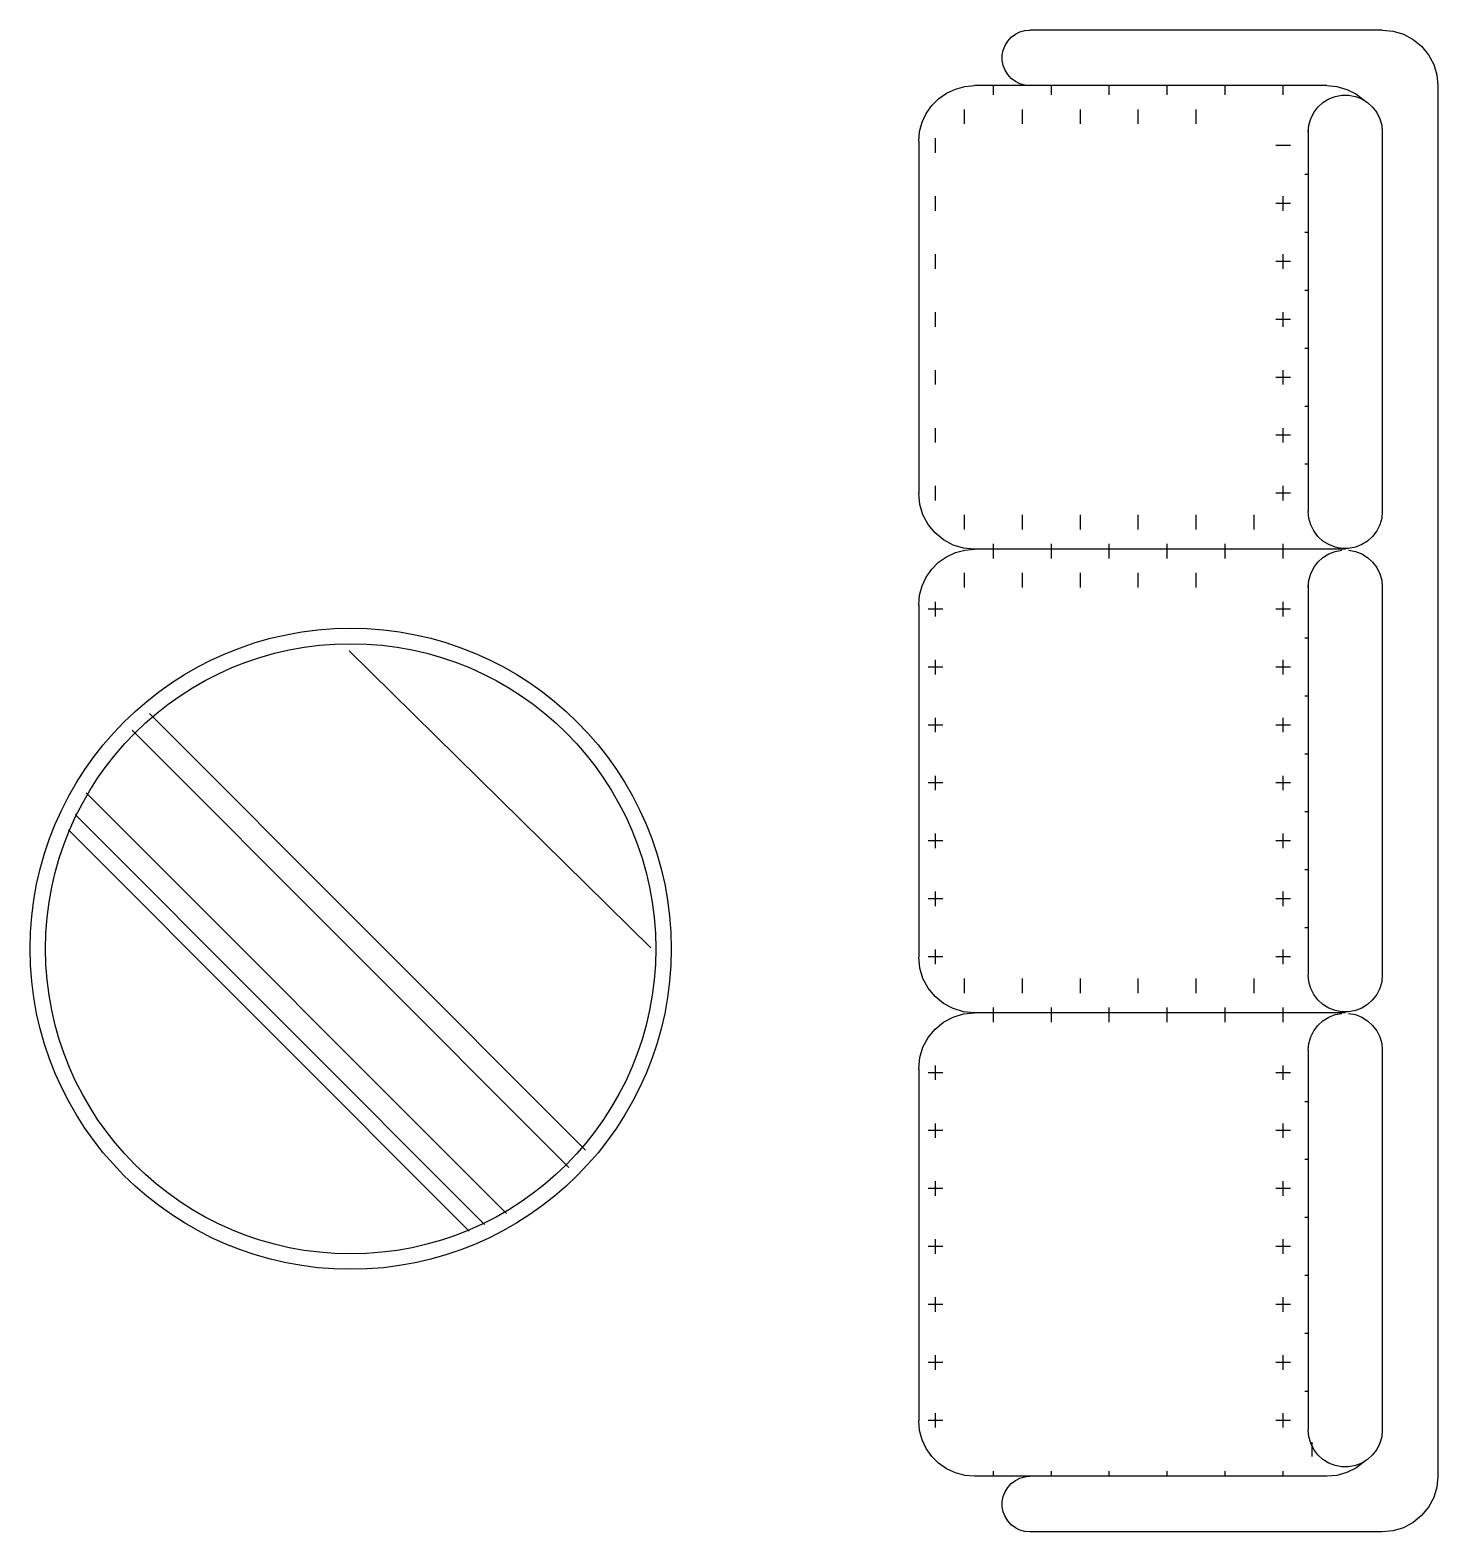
# Model space of a CAD drawing. Header units: inches. Extents: x 10.1 to 52.6, y 12.1 to 36.9.
# Drawn here: x 46.794 to 48.616, y 28.508 to 30.452 of the extents above; entities that cross this region are included whole.
import ezdxf

# ---------------------------------------------------------------- set-up
doc = ezdxf.new("R2010")
doc.units = ezdxf.units.IN
doc.header["$MEASUREMENT"] = 0
for name, color, linetype in [('02', 2, 'Continuous'), ('1', 1, 'Continuous'), ('4', 4, 'Continuous')]:
    doc.layers.add(name, color=color, linetype=linetype)

msp = doc.modelspace()

# ---------------------------------------------------------------- linework, layer by layer
at = {"layer": '02', "extrusion": (0, 0, -1)}
for p, q in [((47.2074, 29.6482), (47.5976, 29.2639)), ((46.9487, 29.567), (47.5133, 29.0018)), ((46.9266, 29.5455), (47.4918, 28.9797)), ((46.8668, 29.4645), (47.4108, 28.9201)), ((46.8525, 29.4363), (47.3826, 28.9058)), ((46.8441, 29.4165), (47.3628, 28.8973))]:
    msp.add_line(p, q, dxfattribs=at)
at = {"layer": '02'}
msp.add_circle((47.2092, 29.2626), 0.3949, dxfattribs=at)
at = {"layer": '1', "extrusion": (0, 0, -1)}
for p, q in [((47.9701, 30.3629), (47.9804, 30.3701)), ((47.9804, 30.3701), (47.9918, 30.3754)), ((47.9918, 30.3754), (48.0039, 30.3787)), ((48.0039, 30.3787), (48.0164, 30.3798)), ((48.4724, 30.3798), (48.0164, 30.3798)), ((48.0411, 30.3678), (48.0411, 30.3798)), ((48.1161, 30.3678), (48.1161, 30.3798)), ((48.1911, 30.3678), (48.1911, 30.3798)), ((48.2661, 30.3678), (48.2661, 30.3798)), ((48.3411, 30.3678), (48.3411, 30.3798)), ((48.4161, 30.3678), (48.4161, 30.3798)), ((48.4724, 30.3798), (48.4856, 30.3785)), ((48.475, 30.3627), (48.4833, 30.3659)), ((48.4833, 30.3659), (48.492, 30.3675)), ((48.4856, 30.3785), (48.4984, 30.3749)), ((48.492, 30.3675), (48.5008, 30.3675)), ((48.4984, 30.3749), (48.5103, 30.369)), ((48.5008, 30.3675), (48.5095, 30.3659)), ((48.5095, 30.3659), (48.5178, 30.3627)), ((48.5103, 30.369), (48.5209, 30.361)), ((47.9541, 30.3438), (47.9613, 30.354)), ((47.9613, 30.354), (47.9701, 30.3629)), ((48.0036, 30.3303), (48.0036, 30.3491)), ((48.0786, 30.3303), (48.0786, 30.3491)), ((48.1536, 30.3303), (48.1536, 30.3491)), ((48.2286, 30.3303), (48.2286, 30.3491)), ((48.3036, 30.3303), (48.3036, 30.3491)), ((48.4556, 30.345), (48.4609, 30.352)), ((48.4609, 30.352), (48.4675, 30.358)), ((48.4675, 30.358), (48.475, 30.3627)), ((48.5178, 30.3627), (48.5253, 30.358)), ((48.5253, 30.358), (48.5319, 30.352)), ((48.5319, 30.352), (48.5372, 30.345)), ((47.9455, 30.3203), (47.9488, 30.3324)), ((47.9488, 30.3324), (47.9541, 30.3438)), ((48.4484, 30.3197), (48.4492, 30.3285)), ((48.4492, 30.3285), (48.4517, 30.337)), ((48.4517, 30.337), (48.4556, 30.345)), ((48.5372, 30.345), (48.5412, 30.337)), ((48.5412, 30.337), (48.5436, 30.3285)), ((48.5436, 30.3285), (48.5444, 30.3197)), ((47.9444, 30.3078), (47.9455, 30.3203)), ((47.9444, 30.3078), (47.9444, 29.8518)), ((47.9661, 30.2928), (47.9661, 30.3116)), ((48.4484, 30.3222), (48.4484, 29.8287)), ((48.5444, 30.3197), (48.5444, 29.8287)), ((48.4255, 30.3022), (48.4067, 30.3022)), ((48.4484, 30.2647), (48.4442, 30.2647)), ((47.9661, 30.2178), (47.9661, 30.2366)), ((48.4161, 30.2178), (48.4161, 30.2366)), ((48.4255, 30.2272), (48.4067, 30.2272)), ((48.4484, 30.1897), (48.4442, 30.1897)), ((47.9661, 30.1428), (47.9661, 30.1616)), ((48.4255, 30.1522), (48.4067, 30.1522)), ((48.4161, 30.1428), (48.4161, 30.1616)), ((48.4484, 30.1147), (48.4442, 30.1147)), ((47.9661, 30.0678), (47.9661, 30.0866)), ((48.4255, 30.0772), (48.4067, 30.0772)), ((48.4161, 30.0678), (48.4161, 30.0866)), ((48.4484, 30.0397), (48.4442, 30.0397)), ((47.9661, 29.9928), (47.9661, 30.0116)), ((48.4255, 30.0022), (48.4067, 30.0022)), ((48.4161, 29.9928), (48.4161, 30.0116)), ((48.4484, 29.9647), (48.4442, 29.9647)), ((47.9661, 29.9178), (47.9661, 29.9366)), ((48.4255, 29.9272), (48.4067, 29.9272)), ((48.4161, 29.9178), (48.4161, 29.9366)), ((48.4484, 29.8897), (48.4442, 29.8897)), ((47.9661, 29.8428), (47.9661, 29.8616)), ((48.4161, 29.8428), (48.4161, 29.8616)), ((47.9458, 29.8377), (47.9444, 29.8518)), ((48.4255, 29.8522), (48.4067, 29.8522)), ((47.9499, 29.8242), (47.9458, 29.8377)), ((47.9565, 29.8118), (47.9499, 29.8242)), ((48.0036, 29.8053), (48.0036, 29.8241)), ((48.0786, 29.8053), (48.0786, 29.8241)), ((48.1536, 29.8053), (48.1536, 29.8241)), ((48.2286, 29.8053), (48.2286, 29.8241)), ((48.3036, 29.8053), (48.3036, 29.8241)), ((48.3786, 29.8053), (48.3786, 29.8241)), ((48.4492, 29.8199), (48.4484, 29.8287)), ((48.5444, 29.8287), (48.5436, 29.8199)), ((47.9655, 29.8009), (47.9565, 29.8118)), ((48.4517, 29.8114), (48.4492, 29.8199)), ((48.4556, 29.8035), (48.4517, 29.8114)), ((48.4609, 29.7964), (48.4556, 29.8035)), ((48.5372, 29.8035), (48.5319, 29.7964)), ((48.5412, 29.8114), (48.5372, 29.8035)), ((48.5436, 29.8199), (48.5412, 29.8114)), ((47.9764, 29.7919), (47.9655, 29.8009)), ((47.9889, 29.7852), (47.9764, 29.7919)), ((48.0024, 29.7811), (47.9889, 29.7852)), ((48.0411, 29.7678), (48.0411, 29.7866)), ((48.1161, 29.7678), (48.1161, 29.7866)), ((48.1911, 29.7678), (48.1911, 29.7866)), ((48.2661, 29.7678), (48.2661, 29.7866)), ((48.3411, 29.7678), (48.3411, 29.7866)), ((48.4161, 29.7678), (48.4161, 29.7866)), ((48.4675, 29.7904), (48.4609, 29.7964)), ((48.475, 29.7858), (48.4675, 29.7904)), ((48.4833, 29.7826), (48.475, 29.7858)), ((48.492, 29.7809), (48.4833, 29.7826)), ((48.5095, 29.7826), (48.5008, 29.7809)), ((48.5178, 29.7858), (48.5095, 29.7826)), ((48.5253, 29.7904), (48.5178, 29.7858)), ((48.5319, 29.7964), (48.5253, 29.7904)), ((47.9613, 29.754), (47.9701, 29.7629)), ((47.9701, 29.7629), (47.9804, 29.7701)), ((47.9804, 29.7701), (47.9918, 29.7754)), ((47.9918, 29.7754), (48.0039, 29.7787)), ((48.0164, 29.7798), (48.0024, 29.7811)), ((48.0039, 29.7787), (48.0164, 29.7798)), ((48.4967, 29.7798), (48.0164, 29.7798)), ((48.4556, 29.7559), (48.4609, 29.763)), ((48.4609, 29.763), (48.4675, 29.769)), ((48.4675, 29.769), (48.475, 29.7736)), ((48.475, 29.7736), (48.4833, 29.7768)), ((48.4833, 29.7768), (48.492, 29.7785)), ((48.5008, 29.7809), (48.492, 29.7809)), ((48.5008, 29.7785), (48.5095, 29.7768)), ((48.5095, 29.7768), (48.5178, 29.7736)), ((48.5178, 29.7736), (48.5253, 29.769)), ((48.5253, 29.769), (48.5319, 29.763)), ((48.5319, 29.763), (48.5372, 29.7559)), ((47.9488, 29.7324), (47.9541, 29.7438)), ((47.9541, 29.7438), (47.9613, 29.754)), ((48.0036, 29.7303), (48.0036, 29.7491)), ((48.0786, 29.7303), (48.0786, 29.7491)), ((48.1536, 29.7303), (48.1536, 29.7491)), ((48.2286, 29.7303), (48.2286, 29.7491)), ((48.3036, 29.7303), (48.3036, 29.7491)), ((48.4492, 29.7395), (48.4517, 29.748)), ((48.4517, 29.748), (48.4556, 29.7559)), ((48.5372, 29.7559), (48.5412, 29.748)), ((48.5412, 29.748), (48.5436, 29.7395)), ((47.9455, 29.7203), (47.9488, 29.7324)), ((48.4484, 29.7307), (48.4492, 29.7395)), ((48.4484, 29.7331), (48.4484, 29.2287)), ((48.5436, 29.7395), (48.5444, 29.7307)), ((48.5444, 29.7307), (48.5444, 29.2287)), ((47.9444, 29.7078), (47.9455, 29.7203)), ((47.9444, 29.7078), (47.9444, 29.2518)), ((47.9661, 29.6928), (47.9661, 29.7116)), ((48.4161, 29.6928), (48.4161, 29.7116)), ((47.9755, 29.7022), (47.9567, 29.7022)), ((48.4255, 29.7022), (48.4067, 29.7022)), ((48.4484, 29.6647), (48.4442, 29.6647)), ((47.9755, 29.6272), (47.9567, 29.6272)), ((47.9661, 29.6178), (47.9661, 29.6366)), ((48.4255, 29.6272), (48.4067, 29.6272)), ((48.4161, 29.6178), (48.4161, 29.6366)), ((48.4484, 29.5897), (48.4442, 29.5897)), ((47.9755, 29.5522), (47.9567, 29.5522)), ((47.9661, 29.5428), (47.9661, 29.5616)), ((48.4255, 29.5522), (48.4067, 29.5522)), ((48.4161, 29.5428), (48.4161, 29.5616)), ((48.4484, 29.5147), (48.4442, 29.5147)), ((47.9755, 29.4772), (47.9567, 29.4772)), ((47.9661, 29.4678), (47.9661, 29.4866)), ((48.4255, 29.4772), (48.4067, 29.4772)), ((48.4161, 29.4678), (48.4161, 29.4866)), ((48.4484, 29.4397), (48.4442, 29.4397)), ((47.9755, 29.4022), (47.9567, 29.4022)), ((47.9661, 29.3928), (47.9661, 29.4116)), ((48.4255, 29.4022), (48.4067, 29.4022)), ((48.4161, 29.3928), (48.4161, 29.4116)), ((48.4484, 29.3647), (48.4442, 29.3647)), ((47.9661, 29.3178), (47.9661, 29.3366)), ((48.4161, 29.3178), (48.4161, 29.3366)), ((47.9755, 29.3272), (47.9567, 29.3272)), ((48.4255, 29.3272), (48.4067, 29.3272)), ((48.4484, 29.2897), (48.4442, 29.2897)), ((47.9661, 29.2428), (47.9661, 29.2616)), ((48.4161, 29.2428), (48.4161, 29.2616)), ((47.9458, 29.2377), (47.9444, 29.2518)), ((47.9755, 29.2522), (47.9567, 29.2522)), ((48.4255, 29.2522), (48.4067, 29.2522)), ((47.9499, 29.2242), (47.9458, 29.2377)), ((47.9565, 29.2118), (47.9499, 29.2242)), ((48.0036, 29.2053), (48.0036, 29.2241)), ((48.0786, 29.2053), (48.0786, 29.2241)), ((48.1536, 29.2053), (48.1536, 29.2241)), ((48.2286, 29.2053), (48.2286, 29.2241)), ((48.3036, 29.2053), (48.3036, 29.2241)), ((48.3786, 29.2053), (48.3786, 29.2241)), ((48.4492, 29.2199), (48.4484, 29.2287)), ((48.4517, 29.2114), (48.4492, 29.2199)), ((48.5436, 29.2199), (48.5412, 29.2114)), ((48.5444, 29.2287), (48.5436, 29.2199)), ((47.9655, 29.2009), (47.9565, 29.2118)), ((47.9764, 29.1919), (47.9655, 29.2009)), ((48.4556, 29.2035), (48.4517, 29.2114)), ((48.4609, 29.1964), (48.4556, 29.2035)), ((48.5372, 29.2035), (48.5319, 29.1964)), ((48.5412, 29.2114), (48.5372, 29.2035)), ((47.9889, 29.1852), (47.9764, 29.1919)), ((48.0024, 29.1811), (47.9889, 29.1852)), ((48.0164, 29.1798), (48.0024, 29.1811)), ((48.0024, 29.1784), (48.0164, 29.1798)), ((48.4967, 29.1798), (48.0164, 29.1798)), ((48.0411, 29.1678), (48.0411, 29.1866)), ((48.1161, 29.1678), (48.1161, 29.1866)), ((48.1911, 29.1678), (48.1911, 29.1866)), ((48.2661, 29.1678), (48.2661, 29.1866)), ((48.3411, 29.1678), (48.3411, 29.1866)), ((48.4161, 29.1678), (48.4161, 29.1866)), ((48.4675, 29.1904), (48.4609, 29.1964)), ((48.475, 29.1858), (48.4675, 29.1904)), ((48.4833, 29.1826), (48.475, 29.1858)), ((48.492, 29.1809), (48.4833, 29.1826)), ((48.5008, 29.1809), (48.492, 29.1809)), ((48.5095, 29.1826), (48.5008, 29.1809)), ((48.5178, 29.1858), (48.5095, 29.1826)), ((48.5253, 29.1904), (48.5178, 29.1858)), ((48.5319, 29.1964), (48.5253, 29.1904)), ((47.9655, 29.1587), (47.9764, 29.1676)), ((47.9764, 29.1676), (47.9889, 29.1743)), ((47.9889, 29.1743), (48.0024, 29.1784)), ((48.4556, 29.1565), (48.4609, 29.1635)), ((48.4609, 29.1635), (48.4675, 29.1695)), ((48.4675, 29.1695), (48.475, 29.1742)), ((48.475, 29.1742), (48.4833, 29.1774)), ((48.4833, 29.1774), (48.492, 29.179)), ((48.5008, 29.179), (48.5095, 29.1774)), ((48.5095, 29.1774), (48.5178, 29.1742)), ((48.5178, 29.1742), (48.5253, 29.1695)), ((48.5253, 29.1695), (48.5319, 29.1635)), ((48.5319, 29.1635), (48.5372, 29.1565)), ((47.9499, 29.1353), (47.9565, 29.1478)), ((47.9565, 29.1478), (47.9655, 29.1587)), ((48.4492, 29.14), (48.4517, 29.1485)), ((48.4517, 29.1485), (48.4556, 29.1565)), ((48.5372, 29.1565), (48.5412, 29.1485)), ((48.5412, 29.1485), (48.5436, 29.14)), ((47.9444, 29.1078), (47.9458, 29.1218)), ((47.9458, 29.1218), (47.9499, 29.1353)), ((48.4484, 29.1312), (48.4492, 29.14)), ((48.4484, 29.1312), (48.4484, 28.6398)), ((48.5436, 29.14), (48.5444, 29.1312)), ((48.5444, 29.1312), (48.5444, 28.6398)), ((47.9444, 29.1078), (47.9444, 28.6518)), ((47.9755, 29.1022), (47.9567, 29.1022)), ((47.9661, 29.0928), (47.9661, 29.1116)), ((48.4255, 29.1022), (48.4067, 29.1022)), ((48.4161, 29.0928), (48.4161, 29.1116)), ((48.4484, 29.0647), (48.4442, 29.0647)), ((47.9755, 29.0272), (47.9567, 29.0272)), ((47.9661, 29.0178), (47.9661, 29.0366)), ((48.4255, 29.0272), (48.4067, 29.0272)), ((48.4161, 29.0178), (48.4161, 29.0366)), ((48.4484, 28.9897), (48.4442, 28.9897)), ((47.9755, 28.9522), (47.9567, 28.9522)), ((47.9661, 28.9428), (47.9661, 28.9616)), ((48.4255, 28.9522), (48.4067, 28.9522)), ((48.4161, 28.9428), (48.4161, 28.9616)), ((48.4484, 28.9147), (48.4442, 28.9147)), ((47.9755, 28.8772), (47.9567, 28.8772)), ((47.9661, 28.8678), (47.9661, 28.8866)), ((48.4255, 28.8772), (48.4067, 28.8772)), ((48.4161, 28.8678), (48.4161, 28.8866)), ((48.4484, 28.8397), (48.4442, 28.8397)), ((47.9661, 28.7928), (47.9661, 28.8116)), ((48.4161, 28.7928), (48.4161, 28.8116)), ((47.9755, 28.8022), (47.9567, 28.8022)), ((48.4255, 28.8022), (48.4067, 28.8022)), ((48.4484, 28.7647), (48.4442, 28.7647)), ((47.9661, 28.7178), (47.9661, 28.7366)), ((48.4161, 28.7178), (48.4161, 28.7366)), ((47.9755, 28.7272), (47.9567, 28.7272)), ((48.4255, 28.7272), (48.4067, 28.7272)), ((48.4484, 28.6897), (48.4442, 28.6897)), ((47.9661, 28.6428), (47.9661, 28.6616)), ((48.4161, 28.6428), (48.4161, 28.6616)), ((47.9455, 28.6393), (47.9444, 28.6518)), ((47.9488, 28.6271), (47.9455, 28.6393)), ((47.9755, 28.6522), (47.9567, 28.6522)), ((48.4255, 28.6522), (48.4067, 28.6522)), ((48.4492, 28.631), (48.4484, 28.6398)), ((48.5444, 28.6398), (48.5436, 28.631)), ((47.9541, 28.6158), (47.9488, 28.6271)), ((47.9613, 28.6055), (47.9541, 28.6158)), ((48.4517, 28.6225), (48.4492, 28.631)), ((48.4556, 28.6146), (48.4517, 28.6225)), ((48.4536, 28.6053), (48.4536, 28.6241)), ((48.5412, 28.6225), (48.5372, 28.6146)), ((48.5436, 28.631), (48.5412, 28.6225)), ((47.9701, 28.5966), (47.9613, 28.6055)), ((47.9804, 28.5894), (47.9701, 28.5966)), ((48.4609, 28.6075), (48.4556, 28.6146)), ((48.4675, 28.6015), (48.4609, 28.6075)), ((48.475, 28.5969), (48.4675, 28.6015)), ((48.4833, 28.5937), (48.475, 28.5969)), ((48.5178, 28.5969), (48.5095, 28.5937)), ((48.5209, 28.5985), (48.5103, 28.5905)), ((48.5253, 28.6015), (48.5178, 28.5969)), ((48.5319, 28.6075), (48.5253, 28.6015)), ((48.5372, 28.6146), (48.5319, 28.6075)), ((47.9918, 28.5841), (47.9804, 28.5894)), ((48.0039, 28.5809), (47.9918, 28.5841)), ((48.0164, 28.5798), (48.0039, 28.5809)), ((48.4724, 28.5798), (48.0164, 28.5798)), ((48.0411, 28.5798), (48.0411, 28.5866)), ((48.1161, 28.5798), (48.1161, 28.5866)), ((48.1911, 28.5798), (48.1911, 28.5866)), ((48.2661, 28.5798), (48.2661, 28.5866)), ((48.3411, 28.5798), (48.3411, 28.5866)), ((48.4161, 28.5798), (48.4161, 28.5866)), ((48.4856, 28.581), (48.4724, 28.5798)), ((48.492, 28.592), (48.4833, 28.5937)), ((48.4984, 28.5846), (48.4856, 28.581)), ((48.5008, 28.592), (48.492, 28.592)), ((48.5103, 28.5905), (48.4984, 28.5846)), ((48.5095, 28.5937), (48.5008, 28.592))]:
    msp.add_line(p, q, dxfattribs=at)
at = {"layer": '4', "extrusion": (0, 0, -1)}
for p, q in [((48.0642, 30.4424), (48.0695, 30.4464)), ((48.0695, 30.4464), (48.0754, 30.4493)), ((48.0754, 30.4493), (48.0818, 30.4512)), ((48.0818, 30.4512), (48.0884, 30.4518)), ((48.5444, 30.4518), (48.0884, 30.4518)), ((48.5444, 30.4518), (48.5585, 30.4504)), ((48.5585, 30.4504), (48.572, 30.4463)), ((48.572, 30.4463), (48.5844, 30.4396)), ((48.0526, 30.4191), (48.0538, 30.4256)), ((48.0538, 30.4256), (48.0562, 30.4318)), ((48.0562, 30.4318), (48.0597, 30.4375)), ((48.0597, 30.4375), (48.0642, 30.4424)), ((48.5844, 30.4396), (48.5953, 30.4307)), ((48.5953, 30.4307), (48.6043, 30.4198)), ((48.0526, 30.4124), (48.0526, 30.4191)), ((48.0538, 30.4059), (48.0526, 30.4124)), ((48.0562, 30.3997), (48.0538, 30.4059)), ((48.6043, 30.4198), (48.6109, 30.4073)), ((48.6109, 30.4073), (48.615, 30.3938)), ((48.0597, 30.3941), (48.0562, 30.3997)), ((48.0642, 30.3892), (48.0597, 30.3941)), ((48.0695, 30.3852), (48.0642, 30.3892)), ((48.0754, 30.3822), (48.0695, 30.3852)), ((48.615, 30.3938), (48.6164, 30.3798)), ((48.0818, 30.3804), (48.0754, 30.3822)), ((48.0884, 30.3798), (48.0818, 30.3804)), ((48.6164, 30.3798), (48.6164, 28.5798)), ((48.0695, 28.5744), (48.0754, 28.5773)), ((48.0754, 28.5773), (48.0818, 28.5792)), ((48.0818, 28.5792), (48.0884, 28.5798)), ((48.6164, 28.5798), (48.615, 28.5657)), ((48.0538, 28.5536), (48.0562, 28.5598)), ((48.0562, 28.5598), (48.0597, 28.5655)), ((48.0597, 28.5655), (48.0642, 28.5704)), ((48.0642, 28.5704), (48.0695, 28.5744)), ((48.615, 28.5657), (48.6109, 28.5522)), ((48.0526, 28.5471), (48.0538, 28.5536)), ((48.0526, 28.5404), (48.0526, 28.5471)), ((48.0538, 28.5339), (48.0526, 28.5404)), ((48.6043, 28.5398), (48.5953, 28.5289)), ((48.6109, 28.5522), (48.6043, 28.5398)), ((48.0562, 28.5277), (48.0538, 28.5339)), ((48.0597, 28.5221), (48.0562, 28.5277)), ((48.0642, 28.5172), (48.0597, 28.5221)), ((48.5844, 28.5199), (48.572, 28.5132)), ((48.5953, 28.5289), (48.5844, 28.5199)), ((48.0695, 28.5132), (48.0642, 28.5172)), ((48.0754, 28.5102), (48.0695, 28.5132)), ((48.0818, 28.5084), (48.0754, 28.5102)), ((48.0884, 28.5078), (48.0818, 28.5084)), ((48.5444, 28.5078), (48.0884, 28.5078)), ((48.5585, 28.5091), (48.5444, 28.5078)), ((48.572, 28.5132), (48.5585, 28.5091))]:
    msp.add_line(p, q, dxfattribs=at)
at = {"layer": '4'}
msp.add_circle((47.2092, 29.2626), 0.4149, dxfattribs=at)

doc.saveas('drawing.dxf')
